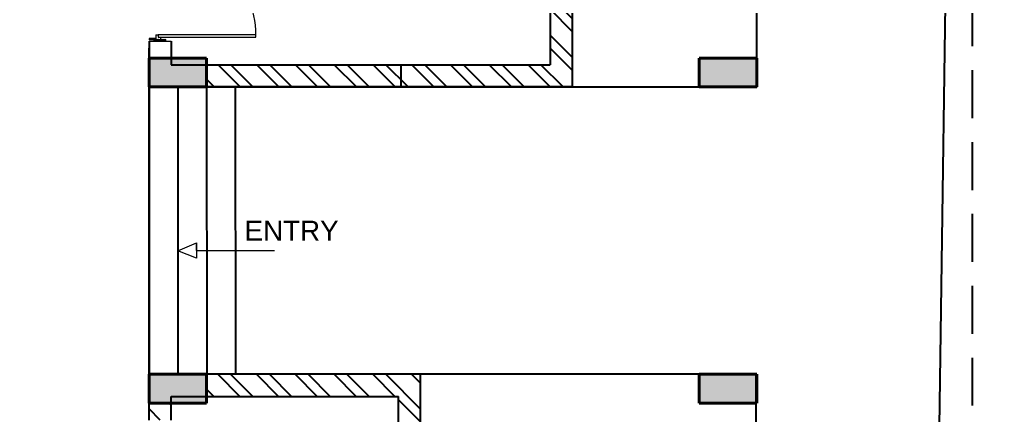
# Model space of a CAD drawing. Header units: metres. Extents: x 29392 to 32022, y 3934 to 33962.
# Drawn here: x 29473.48 to 29483.75, y 4305.67 to 4309.8 of the extents above; entities that cross this region are included whole.
import ezdxf

# ---------------------------------------------------------------- set-up
doc = ezdxf.new("R2010")
doc.units = ezdxf.units.M
doc.linetypes.add('DASHED2', pattern=[9.525, 6.35, -3.175])
doc.linetypes.add('HIDDEN', pattern=[0.375, 0.25, -0.125])
for name, color, linetype, lineweight in [('COLUMN', 7, 'Continuous', 40), ('DOOR', 7, 'Continuous', 20), ('text', 7, 'Continuous', 5)]:
    doc.layers.add(name, color=color, linetype=linetype, lineweight=lineweight)
doc.styles.get("Standard").update_dxf_attribs({"font": 'arial.ttf'})
pattern_1 = [(315, (28562.76272, 4702.1576), (0.20205576, 0.20205576), []), (315, (28562.76272, 4702.0229), (0.20205576, 0.20205576), [])]

msp = doc.modelspace()

# ---------------------------------------------------------------- hatches: boundary and pattern name
h = msp.add_hatch()
h.set_pattern_fill('ANSI32', color=256, scale=0.03, angle=-90)
h.set_pattern_definition(pattern_1)
h.paths.add_polyline_path([(29475.431, 4309.097), (29475.431, 4309.327), (29479.013, 4309.328), (29479.013, 4314.927), (29479.013, 4315.158), (29479.243, 4315.158), (29479.243, 4309.097)])
h = msp.add_hatch()
h.set_pattern_fill('ANSI32', color=256, scale=0.03, angle=-90)
h.set_pattern_definition(pattern_1)
h.paths.add_polyline_path([(29475.063, 4301.937), (29475.062, 4301.937), (29475.062, 4302.167), (29477.433, 4302.168), (29477.431, 4305.867), (29475.432, 4305.867), (29475.432, 4306.097), (29477.661, 4306.097), (29477.663, 4301.939)])
h.paths.add_polyline_path([(29474.837, 4304.266), (29474.837, 4304.52), (29475.063, 4304.52), (29475.063, 4304.266), (29475.063, 4304.266)])
h.paths.add_polyline_path([(29474.832, 4305.62), (29474.832, 4305.797), (29475.062, 4305.797), (29475.062, 4305.62)])
h.paths.add_polyline_path([(29476.25, 4314.753), (29476.259, 4314.744), (29476.295, 4314.744), (29476.304, 4314.753)])
h = msp.add_hatch()
h.set_pattern_fill('ANSI31', color=256, scale=0.002, angle=89.9774)
h.set_pattern_definition([(134.9774053, (29538.7740407, 4069.4690944), (-0.0044918984, -0.00448835702), [])])
h.paths.add_polyline_path([(29474.88, 4310.669), (29474.88, 4310.657), (29475, 4310.657, 1), (29475, 4310.669)])
h.paths.add_polyline_path([(29474.83, 4310.657), (29474.83, 4310.645), (29474.901, 4310.645), (29474.901, 4310.657)])
h.paths.add_polyline_path([(29474.902, 4309.589), (29474.902, 4309.601), (29474.831, 4309.601), (29474.831, 4309.589)])
h.paths.add_polyline_path([(29475.001, 4309.577, 1), (29475.001, 4309.589), (29474.88, 4309.589), (29474.88, 4309.577)])
at = {"layer": 'COLUMN'}
h = msp.add_hatch(color=256, dxfattribs=at)
h.dxf.hatch_style = 1
h.paths.add_polyline_path([(29475.431, 4309.096), (29475.431, 4309.396), (29474.831, 4309.396), (29474.831, 4309.096)])
h = msp.add_hatch(color=256, dxfattribs=at)
h.dxf.hatch_style = 1
h.paths.add_polyline_path([(29481.167, 4309.097), (29481.167, 4309.397), (29480.567, 4309.397), (29480.567, 4309.097)])
h = msp.add_hatch(color=256, dxfattribs=at)
h.dxf.hatch_style = 1
h.paths.add_polyline_path([(29474.832, 4306.097), (29474.832, 4305.797), (29475.432, 4305.797), (29475.432, 4306.097)])
h = msp.add_hatch(color=256, dxfattribs=at)
h.dxf.hatch_style = 1
h.paths.add_polyline_path([(29480.567, 4306.097), (29480.567, 4305.797), (29481.167, 4305.797), (29481.167, 4306.097)])
at = {"layer": 'text'}
h = msp.add_hatch(dxfattribs=at)
h.set_pattern_fill('ANSI31', color=256, scale=0.49)
h.set_pattern_definition([(45, (342.1382, 244.0105), (-1.100081375, 1.100081375), [])])
h.paths.add_polyline_path([(29489.111, 4338.94), (29458.294, 4329.438), (29457.485, 4324.686), (29461.789, 4326.247), (29476.326, 4331.521, -0.525377), (29487.824, 4323.371), (29487.403, 4293.735, -0.426651), (29480.455, 4287.262), (29450.998, 4286.558), (29450.668, 4284.619), (29488.38, 4285.996), (29488.516, 4295.872)])

# ---------------------------------------------------------------- linework, layer by layer
at = {"color": 244, "linetype": 'HIDDEN', "ltscale": 2, "true_color": 0x991b1e}
msp.add_line((29483.413, 4293.77), (29483.418, 4322.095), dxfattribs=at)
for p, q in [((29479.243, 4315.158), (29479.243, 4309.097)), ((29479.013, 4314.927), (29479.013, 4309.328)), ((29474.831, 4309.573), (29474.831, 4309.096)), ((29475.061, 4309.573), (29475.061, 4309.326)), ((29474.832, 4305.697), (29474.831, 4309.5)), ((29475.061, 4309.326), (29479.013, 4309.328)), ((29477.461, 4309.097), (29477.461, 4309.327)), ((29474.831, 4309.095), (29474.833, 4306.096)), ((29479.243, 4309.096), (29475.061, 4309.096)), ((29475.131, 4309.095), (29475.133, 4306.096)), ((29475.431, 4309.095), (29475.433, 4306.097)), ((29475.731, 4309.095), (29475.733, 4306.097)), ((29474.832, 4305.62), (29474.832, 4306.096)), ((29477.661, 4306.097), (29475.061, 4306.097)), ((29477.663, 4301.939), (29477.661, 4306.097)), ((29475.062, 4305.866), (29477.431, 4305.867)), ((29475.062, 4305.62), (29475.062, 4305.866)), ((29477.433, 4302.168), (29477.431, 4305.867))]:
    msp.add_line(p, q)
at = {"color": 8}
msp.add_lwpolyline([(29477.559, 4328.139, -0.410228), (29483.324, 4323.423), (29482.903, 4293.799, -0.33266), (29480.542, 4290.865)], format="xyb", dxfattribs=at)
at = {"color": 251, "true_color": 0x636466}
msp.add_lwpolyline([(29481.917, 4296.619), (29481.915, 4302.669), (29481.163, 4302.669), (29481.162, 4306.099), (29474.832, 4306.099), (29474.831, 4306.997), (29474.831, 4306.997), (29474.831, 4309.096), (29481.167, 4309.097), (29481.166, 4312.529), (29481.91, 4312.526), (29481.908, 4318.579)], dxfattribs=at)
at = {"layer": 'COLUMN'}
for p, q in [((29474.831, 4309.096), (29474.831, 4309.396)), ((29474.831, 4309.396), (29475.431, 4309.396)), ((29475.431, 4309.396), (29475.431, 4309.096)), ((29480.567, 4309.097), (29480.567, 4309.397)), ((29480.567, 4309.397), (29481.167, 4309.397)), ((29481.167, 4309.397), (29481.167, 4309.097)), ((29475.431, 4309.096), (29474.831, 4309.096)), ((29481.167, 4309.097), (29480.567, 4309.097)), ((29475.432, 4306.097), (29474.832, 4306.097)), ((29474.832, 4306.097), (29474.832, 4305.797)), ((29475.432, 4305.797), (29475.432, 4306.097)), ((29481.167, 4306.097), (29480.567, 4306.097)), ((29480.567, 4306.097), (29480.567, 4305.797)), ((29481.167, 4305.797), (29481.167, 4306.097)), ((29474.832, 4305.797), (29475.432, 4305.797)), ((29480.567, 4305.797), (29481.167, 4305.797))]:
    msp.add_line(p, q, dxfattribs=at)
at = {"layer": 'DOOR'}
for p, q in [((29474.902, 4309.601), (29474.831, 4309.601)), ((29474.831, 4309.601), (29474.831, 4309.589)), ((29474.831, 4309.589), (29475.001, 4309.589)), ((29474.831, 4309.573), (29475.061, 4309.573)), ((29474.88, 4309.589), (29474.88, 4309.577)), ((29474.88, 4309.577), (29475.001, 4309.577)), ((29474.902, 4309.639), (29474.902, 4309.589)), ((29474.902, 4309.639), (29474.927, 4309.639)), ((29474.902, 4309.589), (29474.902, 4309.601)), ((29474.927, 4309.639), (29474.927, 4309.614)), ((29475.945, 4309.639), (29474.927, 4309.639)), ((29474.927, 4309.614), (29474.952, 4309.614)), ((29474.927, 4309.614), (29475.945, 4309.614)), ((29474.952, 4309.614), (29474.952, 4309.589)), ((29475.945, 4309.614), (29475.945, 4309.639))]:
    msp.add_line(p, q, dxfattribs=at)
at = {"layer": 'DOOR', "linetype": 'DASHED2'}
msp.add_arc((29474.951, 4309.639), 0.994, 0.0226, 91.4214, dxfattribs=at)
at = {"layer": 'DOOR'}
msp.add_arc((29475.001, 4309.583), 0.006, 270.0226, 90.0226, dxfattribs=at)
at = {"layer": 'text'}
for p, q in [((29475.131, 4307.387), (29475.327, 4307.468)), ((29475.327, 4307.388), (29475.327, 4307.468)), ((29475.327, 4307.468), (29475.327, 4307.31)), ((29475.327, 4307.31), (29475.131, 4307.387)), ((29475.327, 4307.388), (29476.138, 4307.388))]:
    msp.add_line(p, q, dxfattribs=at)

# ---------------------------------------------------------------- texts
at = {"layer": 'text', "insert": (29475.827, 4307.7), "char_height": 0.2072, "attachment_point": 1}
msp.add_mtext_dynamic_manual_height_columns('ENTRY', width=0.018, gutter_width=1.036, heights=[0], dxfattribs=at)

doc.saveas('drawing.dxf')
